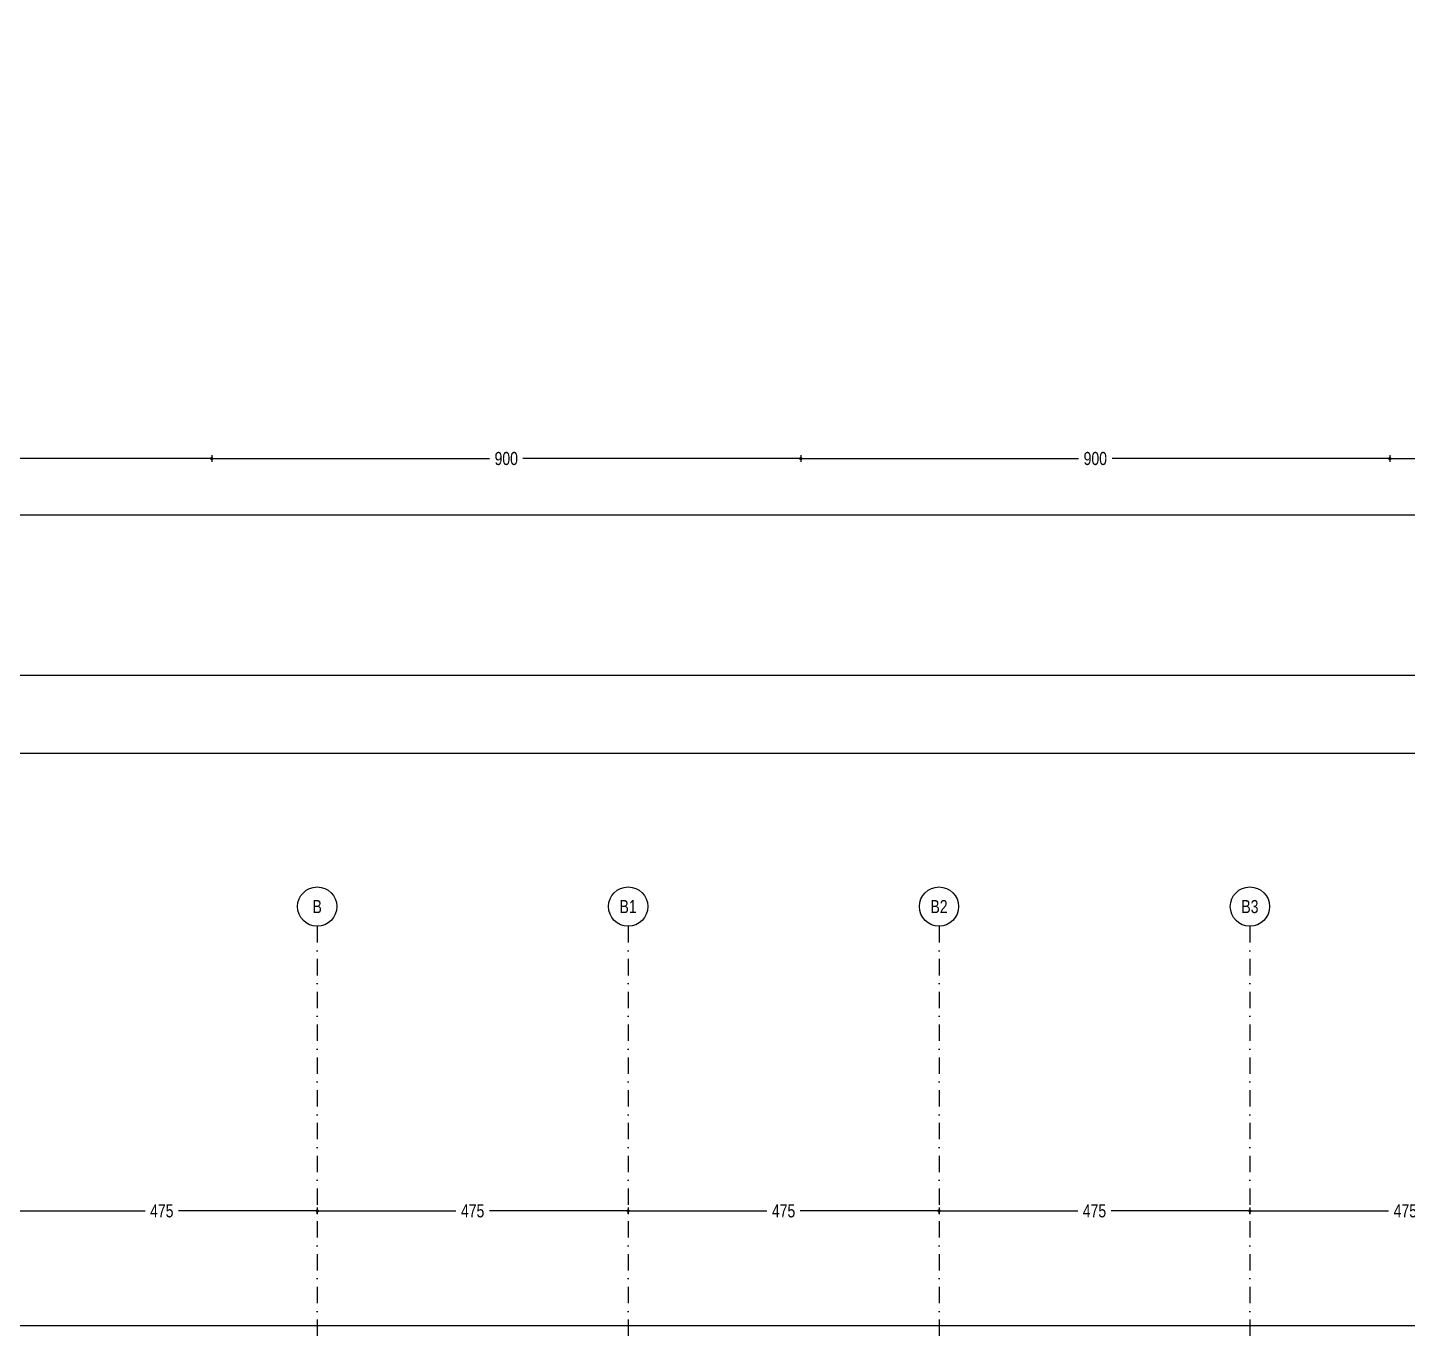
# Model space of a CAD drawing. Header units: centimetres. Extents: x 26569 to 160723, y -3143 to 14565.
# Drawn here: x 94060 to 96168, y -709 to 1282 of the extents above; entities that cross this region are included whole.
import ezdxf
from ezdxf.enums import TextEntityAlignment as Align

# ---------------------------------------------------------------- set-up
doc = ezdxf.new("R2010")
doc.units = ezdxf.units.CM
doc.header["$LTSCALE"] = 100
doc.linetypes.add('DASHDOT2', pattern=[0.5, 0.25, -0.125, 0, -0.125])
for name, color, linetype in [('A-ANNO-DIMS', 187, 'Continuous'), ('A-ANNO-GRID', 155, 'DASHDOT2'), ('A-ANNO-TTBL', 157, 'Continuous'), ('A-ELEV-02', 253, 'Continuous')]:
    doc.layers.add(name, color=color, linetype=linetype)
doc.styles.add('Fields_100', font='act_simplex.shx', dxfattribs={"width": 0.8, "height": 20})
doc.dimstyles.new('FIELDS_100', dxfattribs={"dimscale": 0, "dimtxt": 20, "dimasz": 5, "dimexe": 5, "dimexo": 5, "dimgap": 5, "dimtad": 0, "dimdec": 0, "dimzin": 0, "dimdsep": 46, "dimtxsty": 'Fields_100', "dimblk": 'DOT', "dimcen": 0.09, "dimclrt": 50, "dimadec": 0, "dimazin": 0, "dimtfac": 1, "dimtdec": 0, "dimtix": 1, "dimtofl": 0, "dimtmove": 1, "dimatfit": 3, "dimfxl": 5, "dimfxlon": 1, "dimtolj": 1, "dimtzin": 0, "dimarcsym": 0})

# ---------------------------------------------------------------- blocks, each defined once
blk = doc.blocks.new('_Dot')
at = {"color": 0, "linetype": 'ByBlock', "lineweight": -2}
blk.add_line((-0.5, 0), (-1, 0), dxfattribs=at)
at = {"color": 0, "linetype": 'ByBlock', "const_width": 0.5}
blk.add_lwpolyline([(-0.25, 0, 1), (0.25, 0, 1)], format="xyb", close=True, dxfattribs=at)
blk = doc.blocks.new('*D464')
at = {"layer": 'A-ANNO-DIMS', "color": 0, "lineweight": -2, "transparency": 16777216}
for p, q in [((94027.1, -521.7), (94027.1, -531.7)), ((94032.1, -526.7), (94239, -526.7)), ((94497.1, -526.7), (94290.2, -526.7)), ((94502.1, -521.7), (94502.1, -531.7))]:
    blk.add_line(p, q, dxfattribs=at)
at = {"layer": 'DEFPOINTS', "color": 0, "transparency": 16777216}
for p in [(94027.1, -326.7), (94502.1, -326.7), (94502.1, -526.7)]:
    blk.add_point(p, dxfattribs=at)
at = {"layer": 'A-ANNO-DIMS', "color": 0, "lineweight": -2, "transparency": 16777216, "xscale": 5, "yscale": 5, "zscale": 5, "rotation": 180}
blk.add_blockref('_Dot', (94027.1, -526.7), dxfattribs=at)
at = {"layer": 'A-ANNO-DIMS', "color": 0, "lineweight": -2, "transparency": 16777216, "xscale": 5, "yscale": 5, "zscale": 5}
blk.add_blockref('_Dot', (94502.1, -526.7), dxfattribs=at)
at = {"layer": 'A-ANNO-DIMS', "color": 50, "transparency": 16777216, "insert": (94264.6, -526.7), "char_height": 20, "attachment_point": 5, "style": 'Fields_100'}
blk.add_mtext('\\A1;475', dxfattribs=at)
blk = doc.blocks.new('*D465')
at = {"layer": 'A-ANNO-DIMS', "color": 0, "lineweight": -2, "transparency": 16777216}
for p, q in [((94502.1, -521.7), (94502.1, -531.7)), ((94507.1, -526.7), (94714, -526.7)), ((94972.1, -526.7), (94765.2, -526.7)), ((94977.1, -521.7), (94977.1, -531.7))]:
    blk.add_line(p, q, dxfattribs=at)
at = {"layer": 'DEFPOINTS', "color": 0, "transparency": 16777216}
for p in [(94502.1, -326.7), (94977.1, -326.7), (94977.1, -526.7)]:
    blk.add_point(p, dxfattribs=at)
at = {"layer": 'A-ANNO-DIMS', "color": 0, "lineweight": -2, "transparency": 16777216, "xscale": 5, "yscale": 5, "zscale": 5, "rotation": 180}
blk.add_blockref('_Dot', (94502.1, -526.7), dxfattribs=at)
at = {"layer": 'A-ANNO-DIMS', "color": 0, "lineweight": -2, "transparency": 16777216, "xscale": 5, "yscale": 5, "zscale": 5}
blk.add_blockref('_Dot', (94977.1, -526.7), dxfattribs=at)
at = {"layer": 'A-ANNO-DIMS', "color": 50, "transparency": 16777216, "insert": (94739.6, -526.7), "char_height": 20, "attachment_point": 5, "style": 'Fields_100'}
blk.add_mtext('\\A1;475', dxfattribs=at)
blk = doc.blocks.new('*D466')
at = {"layer": 'A-ANNO-DIMS', "color": 0, "lineweight": -2, "transparency": 16777216}
for p, q in [((94977.1, -521.7), (94977.1, -531.7)), ((94982.1, -526.7), (95189, -526.7)), ((95447.1, -526.7), (95240.2, -526.7)), ((95452.1, -521.7), (95452.1, -531.7))]:
    blk.add_line(p, q, dxfattribs=at)
at = {"layer": 'DEFPOINTS', "color": 0, "transparency": 16777216}
for p in [(94977.1, -326.7), (95452.1, -326.7), (95452.1, -526.7)]:
    blk.add_point(p, dxfattribs=at)
at = {"layer": 'A-ANNO-DIMS', "color": 0, "lineweight": -2, "transparency": 16777216, "xscale": 5, "yscale": 5, "zscale": 5, "rotation": 180}
blk.add_blockref('_Dot', (94977.1, -526.7), dxfattribs=at)
at = {"layer": 'A-ANNO-DIMS', "color": 0, "lineweight": -2, "transparency": 16777216, "xscale": 5, "yscale": 5, "zscale": 5}
blk.add_blockref('_Dot', (95452.1, -526.7), dxfattribs=at)
at = {"layer": 'A-ANNO-DIMS', "color": 50, "transparency": 16777216, "insert": (95214.6, -526.7), "char_height": 20, "attachment_point": 5, "style": 'Fields_100'}
blk.add_mtext('\\A1;475', dxfattribs=at)
blk = doc.blocks.new('*D467')
at = {"layer": 'A-ANNO-DIMS', "color": 0, "lineweight": -2, "transparency": 16777216}
for p, q in [((95452.1, -521.7), (95452.1, -531.7)), ((95457.1, -526.7), (95664, -526.7)), ((95922.1, -526.7), (95715.2, -526.7)), ((95927.1, -521.7), (95927.1, -531.7))]:
    blk.add_line(p, q, dxfattribs=at)
at = {"layer": 'DEFPOINTS', "color": 0, "transparency": 16777216}
for p in [(95452.1, -326.7), (95927.1, -326.7), (95927.1, -526.7)]:
    blk.add_point(p, dxfattribs=at)
at = {"layer": 'A-ANNO-DIMS', "color": 0, "lineweight": -2, "transparency": 16777216, "xscale": 5, "yscale": 5, "zscale": 5, "rotation": 180}
blk.add_blockref('_Dot', (95452.1, -526.7), dxfattribs=at)
at = {"layer": 'A-ANNO-DIMS', "color": 0, "lineweight": -2, "transparency": 16777216, "xscale": 5, "yscale": 5, "zscale": 5}
blk.add_blockref('_Dot', (95927.1, -526.7), dxfattribs=at)
at = {"layer": 'A-ANNO-DIMS', "color": 50, "transparency": 16777216, "insert": (95689.6, -526.7), "char_height": 20, "attachment_point": 5, "style": 'Fields_100'}
blk.add_mtext('\\A1;475', dxfattribs=at)
blk = doc.blocks.new('*D468')
at = {"layer": 'A-ANNO-DIMS', "color": 0, "lineweight": -2, "transparency": 16777216}
for p, q in [((95927.1, -521.7), (95927.1, -531.7)), ((95932.1, -526.7), (96139, -526.7)), ((96397.1, -526.7), (96190.2, -526.7)), ((96402.1, -521.7), (96402.1, -531.7))]:
    blk.add_line(p, q, dxfattribs=at)
at = {"layer": 'DEFPOINTS', "color": 0, "transparency": 16777216}
for p in [(95927.1, -326.7), (96402.1, -326.7), (96402.1, -526.7)]:
    blk.add_point(p, dxfattribs=at)
at = {"layer": 'A-ANNO-DIMS', "color": 0, "lineweight": -2, "transparency": 16777216, "xscale": 5, "yscale": 5, "zscale": 5, "rotation": 180}
blk.add_blockref('_Dot', (95927.1, -526.7), dxfattribs=at)
at = {"layer": 'A-ANNO-DIMS', "color": 0, "lineweight": -2, "transparency": 16777216, "xscale": 5, "yscale": 5, "zscale": 5}
blk.add_blockref('_Dot', (96402.1, -526.7), dxfattribs=at)
at = {"layer": 'A-ANNO-DIMS', "color": 50, "transparency": 16777216, "insert": (96164.6, -526.7), "char_height": 20, "attachment_point": 5, "style": 'Fields_100'}
blk.add_mtext('\\A1;475', dxfattribs=at)
blk = doc.blocks.new('*D891')
at = {"layer": 'A-ANNO-DIMS', "color": 0, "lineweight": -2, "transparency": 16777216}
for p, q in [((93440.9, 628), (93440.9, 618)), ((93445.9, 623), (93865.3, 623)), ((94335.9, 623), (93916.4, 623)), ((94340.9, 628), (94340.9, 618))]:
    blk.add_line(p, q, dxfattribs=at)
at = {"layer": 'DEFPOINTS', "color": 0, "transparency": 16777216}
for p in [(93440.9, 1538.6), (94340.9, 1538.6), (94340.9, 623)]:
    blk.add_point(p, dxfattribs=at)
at = {"layer": 'A-ANNO-DIMS', "color": 0, "lineweight": -2, "transparency": 16777216, "xscale": 5, "yscale": 5, "zscale": 5, "rotation": 180}
blk.add_blockref('_Dot', (93440.9, 623), dxfattribs=at)
at = {"layer": 'A-ANNO-DIMS', "color": 0, "lineweight": -2, "transparency": 16777216, "xscale": 5, "yscale": 5, "zscale": 5}
blk.add_blockref('_Dot', (94340.9, 623), dxfattribs=at)
at = {"layer": 'A-ANNO-DIMS', "color": 50, "transparency": 16777216, "insert": (93890.9, 623), "char_height": 20, "attachment_point": 5, "style": 'Fields_100'}
blk.add_mtext('\\A1;900', dxfattribs=at)
blk = doc.blocks.new('*D892')
at = {"layer": 'A-ANNO-DIMS', "color": 0, "lineweight": -2, "transparency": 16777216}
for p, q in [((94340.9, 628), (94340.9, 618)), ((94345.9, 623), (94765.3, 623)), ((95235.9, 623), (94816.4, 623)), ((95240.9, 628), (95240.9, 618))]:
    blk.add_line(p, q, dxfattribs=at)
at = {"layer": 'DEFPOINTS', "color": 0, "transparency": 16777216}
for p in [(94340.9, 1538.6), (95240.9, 1538.6), (95240.9, 623)]:
    blk.add_point(p, dxfattribs=at)
at = {"layer": 'A-ANNO-DIMS', "color": 0, "lineweight": -2, "transparency": 16777216, "xscale": 5, "yscale": 5, "zscale": 5, "rotation": 180}
blk.add_blockref('_Dot', (94340.9, 623), dxfattribs=at)
at = {"layer": 'A-ANNO-DIMS', "color": 0, "lineweight": -2, "transparency": 16777216, "xscale": 5, "yscale": 5, "zscale": 5}
blk.add_blockref('_Dot', (95240.9, 623), dxfattribs=at)
at = {"layer": 'A-ANNO-DIMS', "color": 50, "transparency": 16777216, "insert": (94790.9, 623), "char_height": 20, "attachment_point": 5, "style": 'Fields_100'}
blk.add_mtext('\\A1;900', dxfattribs=at)
blk = doc.blocks.new('*D893')
at = {"layer": 'A-ANNO-DIMS', "color": 0, "lineweight": -2, "transparency": 16777216}
for p, q in [((95240.9, 628), (95240.9, 618)), ((95245.9, 623), (95665.3, 623)), ((96135.9, 623), (95716.4, 623)), ((96140.9, 628), (96140.9, 618))]:
    blk.add_line(p, q, dxfattribs=at)
at = {"layer": 'DEFPOINTS', "color": 0, "transparency": 16777216}
for p in [(95240.9, 1538.6), (96140.9, 1538.6), (96140.9, 623)]:
    blk.add_point(p, dxfattribs=at)
at = {"layer": 'A-ANNO-DIMS', "color": 0, "lineweight": -2, "transparency": 16777216, "xscale": 5, "yscale": 5, "zscale": 5, "rotation": 180}
blk.add_blockref('_Dot', (95240.9, 623), dxfattribs=at)
at = {"layer": 'A-ANNO-DIMS', "color": 0, "lineweight": -2, "transparency": 16777216, "xscale": 5, "yscale": 5, "zscale": 5}
blk.add_blockref('_Dot', (96140.9, 623), dxfattribs=at)
at = {"layer": 'A-ANNO-DIMS', "color": 50, "transparency": 16777216, "insert": (95690.9, 623), "char_height": 20, "attachment_point": 5, "style": 'Fields_100'}
blk.add_mtext('\\A1;900', dxfattribs=at)
blk = doc.blocks.new('*D894')
at = {"layer": 'A-ANNO-DIMS', "color": 0, "lineweight": -2, "transparency": 16777216}
for p, q in [((96140.9, 628), (96140.9, 618)), ((96145.9, 623), (96565.3, 623)), ((97035.9, 623), (96616.4, 623)), ((97040.9, 628), (97040.9, 618))]:
    blk.add_line(p, q, dxfattribs=at)
at = {"layer": 'DEFPOINTS', "color": 0, "transparency": 16777216}
for p in [(96140.9, 1538.6), (97040.9, 1538.6), (97040.9, 623)]:
    blk.add_point(p, dxfattribs=at)
at = {"layer": 'A-ANNO-DIMS', "color": 0, "lineweight": -2, "transparency": 16777216, "xscale": 5, "yscale": 5, "zscale": 5, "rotation": 180}
blk.add_blockref('_Dot', (96140.9, 623), dxfattribs=at)
at = {"layer": 'A-ANNO-DIMS', "color": 0, "lineweight": -2, "transparency": 16777216, "xscale": 5, "yscale": 5, "zscale": 5}
blk.add_blockref('_Dot', (97040.9, 623), dxfattribs=at)
at = {"layer": 'A-ANNO-DIMS', "color": 50, "transparency": 16777216, "insert": (96590.9, 623), "char_height": 20, "attachment_point": 5, "style": 'Fields_100'}
blk.add_mtext('\\A1;900', dxfattribs=at)
blk = doc.blocks.new('*D899')
at = {"layer": 'A-ANNO-DIMS', "color": 0, "lineweight": -2, "transparency": 16777216}
for p, q in [((87448.4, 541.6), (87448.4, 531.6)), ((87453.4, 536.6), (92827.8, 536.6)), ((98280.9, 536.6), (92906.4, 536.6)), ((98285.9, 541.6), (98285.9, 531.6))]:
    blk.add_line(p, q, dxfattribs=at)
at = {"layer": 'DEFPOINTS', "color": 0, "transparency": 16777216}
for p in [(98285.9, 1518.6), (87448.4, 853.6), (98285.9, 536.6)]:
    blk.add_point(p, dxfattribs=at)
at = {"layer": 'A-ANNO-DIMS', "color": 0, "lineweight": -2, "transparency": 16777216, "xscale": 5, "yscale": 5, "zscale": 5, "rotation": 180}
blk.add_blockref('_Dot', (87448.4, 536.6), dxfattribs=at)
at = {"layer": 'A-ANNO-DIMS', "color": 0, "lineweight": -2, "transparency": 16777216, "xscale": 5, "yscale": 5, "zscale": 5}
blk.add_blockref('_Dot', (98285.9, 536.6), dxfattribs=at)
at = {"layer": 'A-ANNO-DIMS', "color": 50, "transparency": 16777216, "insert": (92867.1, 536.6), "char_height": 20, "attachment_point": 5, "style": 'Fields_100'}
blk.add_mtext('\\A1;10838', dxfattribs=at)

msp = doc.modelspace()

# ---------------------------------------------------------------- linework, layer by layer
at = {"layer": 'A-ANNO-GRID'}
for p, q in [((94502.1, -91.6), (94502.1, -1660.07)), ((94977.1, -91.6), (94977.1, -1660.07)), ((95452.1, -91.6), (95452.1, -1660.07)), ((95927.1, -91.6), (95927.1, -1660.07))]:
    msp.add_line(p, q, dxfattribs=at)
at = {"layer": 'A-ANNO-GRID', "linetype": 'Continuous', "ltscale": 10}
for centre in [(94502.1, -61.6), (94977.1, -61.6), (95452.1, -61.6), (95927.1, -61.6)]:
    msp.add_circle(centre, 30, dxfattribs=at)
at = {"layer": 'A-ANNO-TTBL'}
for p, q in [((76081.02, 292.09), (153081.03, 292.14)), ((127081.02, 172.14), (76081.02, 172.11))]:
    msp.add_line(p, q, dxfattribs=at)
at = {"layer": 'A-ELEV-02'}
msp.add_line((92542.48, -701.52), (98361.68, -701.52), dxfattribs=at)

# ---------------------------------------------------------------- texts
at = {"layer": 'A-ANNO-GRID', "color": 50, "style": 'Fields_100', "width": 0.8}
for s, p in [('B', (94502.1, -61.6)), ('B1', (94977.1, -61.6)), ('B2', (95452.1, -61.6)), ('B3', (95927.1, -61.6))]:
    msp.add_text(s, height=20, dxfattribs=at).set_placement(p, align=Align.MIDDLE_CENTER)

# ---------------------------------------------------------------- dimensions: what is measured, and where the dimension line sits
at = {"layer": 'A-ANNO-DIMS'}
for base, p1, p2, picture, middle in [((98285.85656433, 536.57354526), (87448.35656433, 853.59325813), (98285.85656433, 1518.59325813), '*D899', (92867.10656433, 536.57354526)), ((94340.86, 623), (93440.86, 1538.59), (94340.86, 1538.59), '*D891', (93890.86, 623)), ((95240.86, 623), (94340.86, 1538.59), (95240.86, 1538.59), '*D892', (94790.86, 623)), ((96140.86, 623), (95240.86, 1538.59), (96140.86, 1538.59), '*D893', (95690.86, 623)), ((97040.86, 623), (96140.86, 1538.59), (97040.86, 1538.59), '*D894', (96590.86, 623)), ((94502.1, -526.68), (94027.1, -326.68), (94502.1, -326.68), '*D464', (94264.6, -526.68)), ((94977.1, -526.68), (94502.1, -326.68), (94977.1, -326.68), '*D465', (94739.6, -526.68)), ((95452.1, -526.68), (94977.1, -326.68), (95452.1, -326.68), '*D466', (95214.6, -526.68)), ((95927.1, -526.68), (95452.1, -326.68), (95927.1, -326.68), '*D467', (95689.6, -526.68)), ((96402.1, -526.68), (95927.1, -326.68), (96402.1, -326.68), '*D468', (96164.6, -526.68))]:
    dim = msp.add_linear_dim(base=base, p1=p1, p2=p2, dimstyle='FIELDS_100', override={"dimscale": 1}, dxfattribs=at)
    dim.commit()
    dim.dimension.update_dxf_attribs({"geometry": picture, "text_midpoint": middle})

doc.saveas('drawing.dxf')
